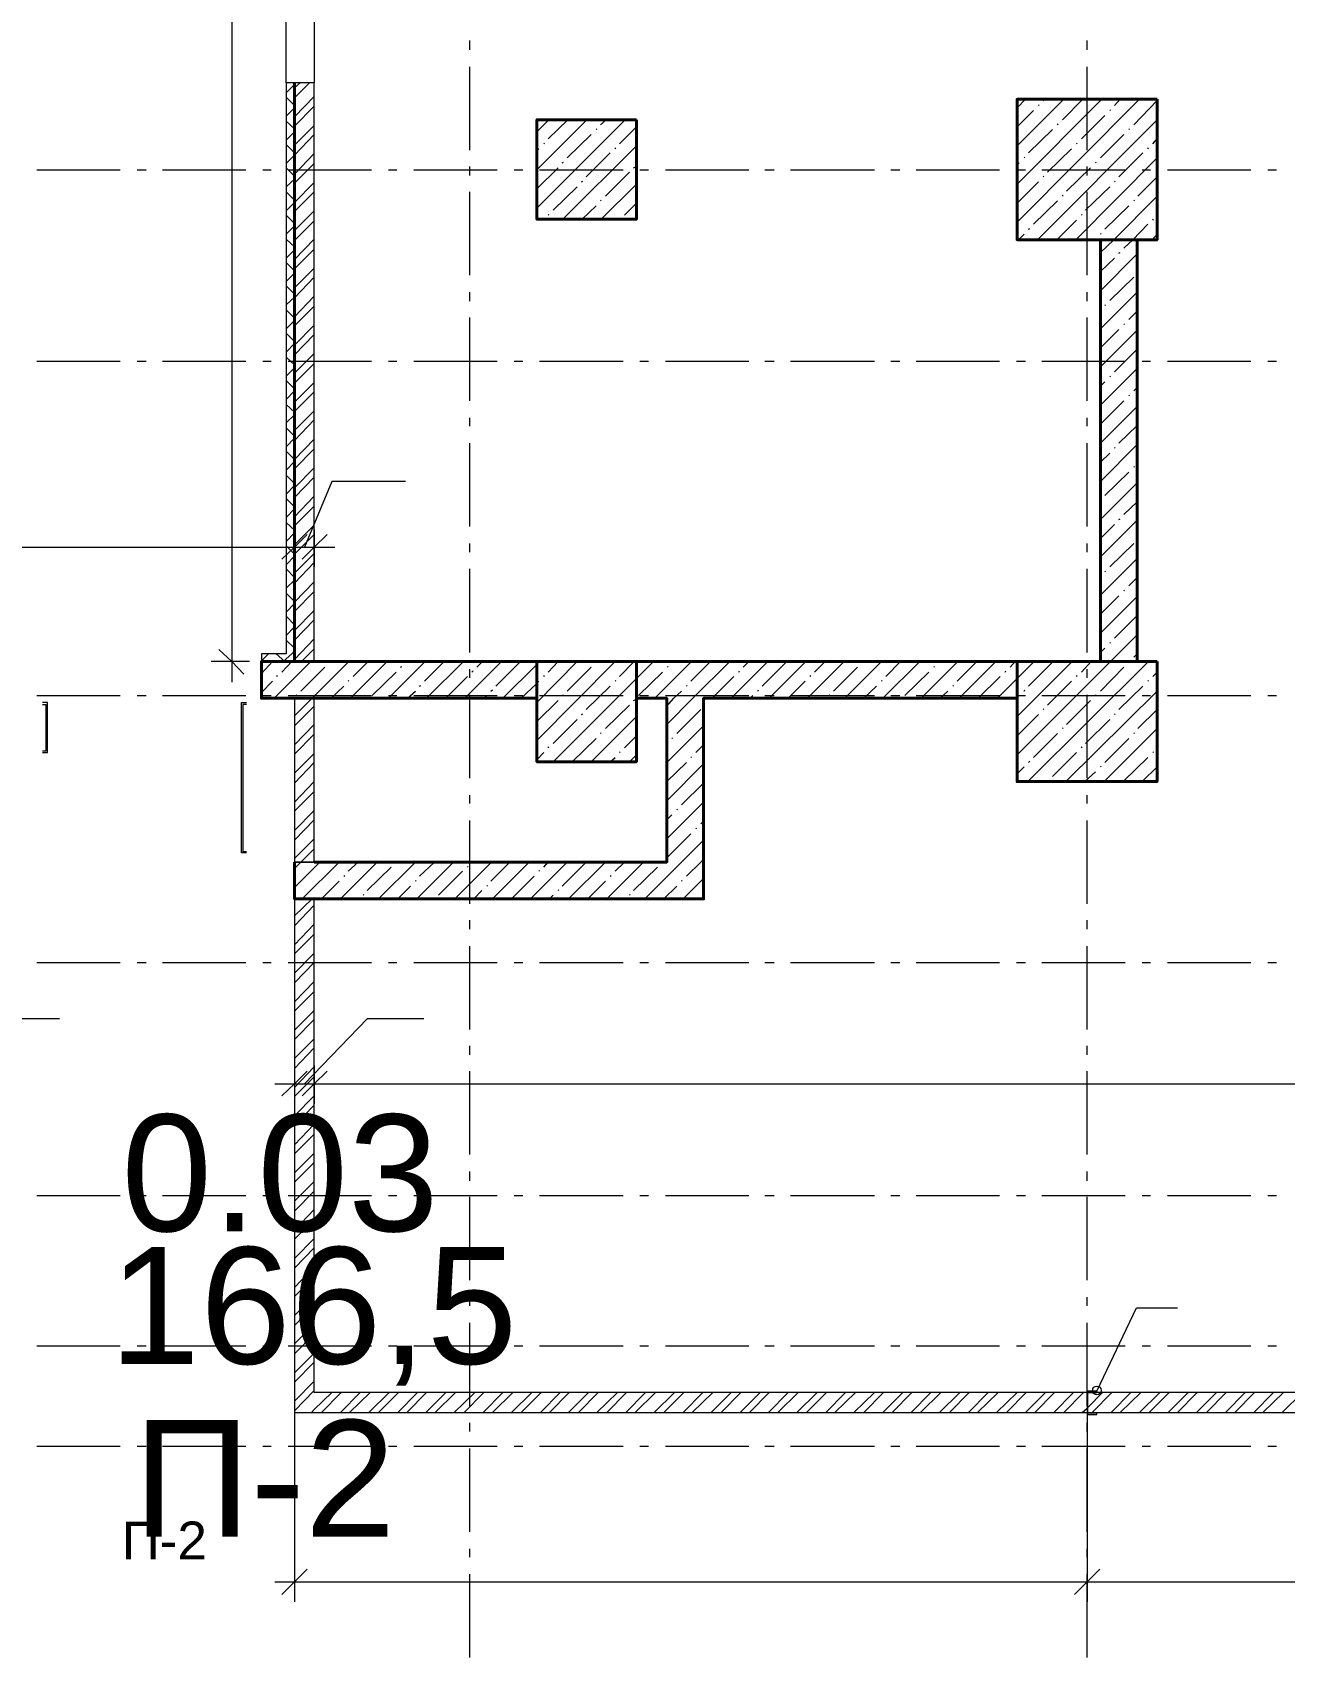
# Model space of a CAD drawing. Header units: millimetres. Extents: x -213547 to 415037, y -3642 to 106956.
# Drawn here: x -179895 to -172386, y 14486 to 24232 of the extents above; entities that cross this region are included whole.
import ezdxf

# ---------------------------------------------------------------- set-up
doc = ezdxf.new("R2010")
doc.units = ezdxf.units.MM
doc.layers.add('PDF _Текст', color=7, linetype='Continuous')
doc.styles.get("Standard").update_dxf_attribs({"font": 'arial.ttf'})

msp = doc.modelspace()

# ---------------------------------------------------------------- linework, layer by layer
at = {"lineweight": 9}
for points in [[(-178700.2, 28445), (-178700.2, 25420.3), (-178700.2, 20336.6)], [(-178323.2, 24742.4), (-178374, 24742.4), (-178374, 24611.1), (-178323.2, 24611.1), (-178204.6, 24611.1), (-178204.6, 23929.1), (-178323.2, 23929.1), (-178374, 23929.1), (-178374, 24611.1), (-178323.2, 24611.1)], [(-177272.6, 24128.2), (-177272.6, 24183.2)], [(-173570, 24128.2), (-173570, 24183.2)], [(-177272.6, 23526.6), (-177272.6, 24026.5)], [(-173570, 23526.6), (-173570, 24026.5)], [(-178323.2, 23929.1), (-178374, 23929.1), (-178374, 20506.1), (-178522.3, 20506.1), (-178522.3, 20459.5)], [(-178374, 23869.8), (-178323.2, 23920.6)], [(-178323.2, 23899.4), (-178289.3, 23929.1)], [(-178323.2, 23840.1), (-178234.2, 23929.1)], [(-178323.2, 20459.5), (-178204.6, 20459.5), (-178204.6, 23929.1), (-178323.2, 23929.1), (-178323.2, 20506.1)], [(-178323.2, 23793.5), (-178374, 23844.3)], [(-178374, 23730), (-178323.2, 23780.8)], [(-178323.2, 23725.7), (-178204.6, 23848.6)], [(-178323.2, 23670.7), (-178204.6, 23789.3)], [(-173989.4, 23780.8), (-173938.6, 23831.6)], [(-173989.4, 23552), (-173709.8, 23831.6)], [(-173989.4, 23323.3), (-173481.1, 23831.6)], [(-173989.4, 23094.5), (-173256.5, 23831.6)], [(-173862.3, 23793.5), (-173858.1, 23797.7)], [(-173832.7, 23823.2), (-173824.2, 23831.6)], [(-173718.3, 23708.8), (-173595.4, 23831.6)], [(-173404.8, 23793.5), (-173370.9, 23831.6)], [(-173290.4, 23679.1), (-173150.6, 23823.2)], [(-178323.2, 23653.7), (-178374, 23700.3)], [(-176870.1, 23636.8), (-176798.1, 23708.8)], [(-176870.1, 23408), (-176569.4, 23708.8)], [(-176870.1, 23179.2), (-176340.6, 23708.8)], [(-176802.4, 23594.4), (-176683.7, 23708.8)], [(-176488.9, 23679.1), (-176455, 23708.8)], [(-173989.4, 23666.4), (-173892, 23763.8)], [(-173866.6, 22988.6), (-173150.6, 23708.8)], [(-173748, 23679.1), (-173743.7, 23683.4)], [(-173603.9, 23594.4), (-173464.1, 23734.2)], [(-173434.5, 23763.8), (-173430.2, 23768.1)], [(-178374, 23585.9), (-178323.2, 23636.8)], [(-178323.2, 23556.3), (-178204.6, 23674.9)], [(-178323.2, 23497), (-178204.6, 23619.8)], [(-176688, 23480), (-176543.9, 23619.8)], [(-176514.3, 23649.5), (-176510, 23653.7)], [(-176374.5, 23564.7), (-176272.8, 23666.4)], [(-173921.6, 23509.7), (-173777.6, 23649.5)], [(-173489.5, 23480), (-173349.7, 23619.8)], [(-173320.1, 23649.5), (-173315.8, 23653.7)], [(-173176, 23564.7), (-173150.6, 23594.4)], [(-178323.2, 23509.7), (-178374, 23560.5)], [(-178374, 23446.1), (-178323.2, 23497)], [(-178323.2, 23382.6), (-178204.6, 23505.4)], [(-176870.1, 23522.4), (-176857.4, 23535.1)], [(-176827.8, 23564.7), (-176823.5, 23569)], [(-176713.4, 23111.5), (-176272.8, 23552)], [(-176573.6, 23365.6), (-176429.6, 23509.7)], [(-176399.9, 23535.1), (-176395.7, 23539.3)], [(-173807.3, 23395.3), (-173663.2, 23535.1)], [(-173633.6, 23564.7), (-173629.3, 23569)], [(-173379.4, 23365.6), (-173235.4, 23509.7)], [(-173205.7, 23535.1), (-173201.5, 23539.3)], [(-179869.5, 23408), (-179369.6, 23408)], [(-179267.9, 23408), (-179212.8, 23408)], [(-179115.4, 23408), (-178615.5, 23408)], [(-178513.8, 23408), (-178463, 23408)], [(-178323.2, 23369.9), (-178374, 23420.7)], [(-178361.3, 23408), (-177861.4, 23408)], [(-178323.2, 23327.5), (-178204.6, 23446.1)], [(-177759.8, 23408), (-177708.9, 23408)], [(-177607.3, 23408), (-177107.4, 23408)], [(-177272.6, 23374.1), (-177272.6, 23429.2)], [(-177005.7, 23408), (-176954.9, 23408)], [(-176870.1, 23293.6), (-176743, 23420.7)], [(-176853.2, 23408), (-176353.3, 23408)], [(-176717.6, 23450.4), (-176709.2, 23454.6)], [(-176459.2, 23251.3), (-176315.2, 23395.3)], [(-176289.8, 23420.7), (-176281.3, 23424.9)], [(-176251.6, 23408), (-176200.8, 23408)], [(-176099.1, 23408), (-175599.2, 23408)], [(-175501.8, 23408), (-175446.7, 23408)], [(-175349.3, 23408), (-174845.2, 23408)], [(-174747.7, 23408), (-174692.7, 23408)], [(-174595.2, 23408), (-174095.3, 23408)], [(-173993.7, 23408), (-173938.6, 23408)], [(-173989.4, 23437.7), (-173976.7, 23450.4)], [(-173947.1, 23480), (-173942.8, 23484.3)], [(-173841.2, 23408), (-173341.3, 23408)], [(-173692.9, 23280.9), (-173548.8, 23420.7)], [(-173637.8, 22988.6), (-173150.6, 23480)], [(-173570, 23374.1), (-173570, 23429.2)], [(-173519.2, 23450.4), (-173515, 23454.6)], [(-173239.6, 23408), (-173188.8, 23408)], [(-173087.1, 23408), (-172587.2, 23408)], [(-172485.5, 23408), (-172434.7, 23408)], [(-178374, 23306.3), (-178323.2, 23352.9)], [(-178323.2, 23213.1), (-178204.6, 23331.7)], [(-176772.7, 23166.5), (-176628.7, 23306.3)], [(-176603.2, 23336), (-176594.8, 23340.2)], [(-176484.6, 23111.5), (-176272.8, 23323.3)], [(-173989.4, 23208.9), (-173862.3, 23336)], [(-173832.7, 23365.6), (-173828.4, 23369.9)], [(-173578.5, 23166.5), (-173434.5, 23306.3)], [(-173404.8, 23336), (-173400.6, 23340.2)], [(-173265, 23251.3), (-173150.6, 23365.6)], [(-178323.2, 23225.8), (-178374, 23276.7)], [(-178374, 23162.3), (-178323.2, 23213.1)], [(-178323.2, 23158.1), (-178204.6, 23276.7)], [(-177272.6, 22776.8), (-177272.6, 23276.7)], [(-176488.9, 23221.6), (-176484.6, 23225.8)], [(-176344.8, 23136.9), (-176272.8, 23208.9)], [(-173892, 23081.8), (-173748, 23221.6)], [(-173718.3, 23251.3), (-173714.1, 23255.5)], [(-173570, 22776.8), (-173570, 23276.7)], [(-173489.5, 22912.3), (-173409, 22988.6), (-173150.6, 23251.3)], [(-173290.4, 23221.6), (-173286.2, 23225.8)], [(-178323.2, 23086), (-178374, 23136.9)], [(-178323.2, 23043.7), (-178204.6, 23162.3)], [(-178323.2, 22984.4), (-178204.6, 23103)], [(-176802.4, 23136.9), (-176798.1, 23141.1)], [(-176599, 23111.5), (-176514.3, 23191.9)], [(-176370.3, 23111.5), (-176370.3, 23111.5)], [(-173752.2, 22988.6), (-173633.6, 23107.2)], [(-173603.9, 23136.9), (-173599.7, 23141.1)], [(-173464.1, 23052.1), (-173320.1, 23191.9)], [(-173176, 23107.2), (-173171.8, 23111.5)], [(-178374, 23022.5), (-178323.2, 23073.3)], [(-173981, 22988.6), (-173947.1, 23022.5)], [(-173921.6, 23052.1), (-173913.2, 23056.4)], [(-173489.5, 23022.5), (-173485.3, 23026.7)], [(-173349.7, 22937.8), (-173294.7, 22988.6), (-173205.7, 23081.8)], [(-173180.3, 22988.6), (-173150.6, 23022.5)], [(-178323.2, 22946.2), (-178374, 22992.8)], [(-178374, 22878.5), (-178323.2, 22929.3)], [(-178323.2, 22870), (-178204.6, 22992.8)], [(-178323.2, 22814.9), (-178204.6, 22933.5)], [(-173523.4, 22988.6), (-173519.2, 22992.8)], [(-173489.5, 22683.6), (-173269.2, 22903.9)], [(-173379.4, 22908.1), (-173370.9, 22912.3)], [(-178323.2, 22802.2), (-178374, 22853)], [(-178323.2, 22700.5), (-178204.6, 22819.1)], [(-173489.5, 22798), (-173404.8, 22878.5)], [(-178374, 22738.7), (-178323.2, 22789.5)], [(-178323.2, 22662.4), (-178374, 22713.2)], [(-178323.2, 22641.2), (-178204.6, 22764.1)], [(-173434.5, 22624.3), (-173290.4, 22764.1)], [(-178374, 22598.9), (-178323.2, 22645.5)], [(-178323.2, 22526.8), (-178204.6, 22649.7)], [(-177272.6, 22620), (-177272.6, 22675.1)], [(-173570, 22620), (-173570, 22675.1)], [(-173489.5, 22454.8), (-173269.2, 22675.1)], [(-178323.2, 22518.4), (-178374, 22569.2)], [(-178323.2, 22471.8), (-178204.6, 22590.4)], [(-177272.6, 22022.7), (-177272.6, 22522.6)], [(-173570, 22022.7), (-173570, 22522.6)], [(-173464.1, 22594.6), (-173459.9, 22598.9)], [(-173320.1, 22509.9), (-173269.2, 22560.7)], [(-178374, 22454.8), (-178323.2, 22505.7)], [(-178323.2, 22378.6), (-178374, 22429.4)], [(-178323.2, 22357.4), (-178204.6, 22476)], [(-178323.2, 22298.1), (-178204.6, 22420.9)], [(-173489.5, 22340.4), (-173379.4, 22450.6)], [(-173489.5, 22226.1), (-173269.2, 22446.3)], [(-173349.7, 22480.2), (-173345.5, 22484.5)], [(-178374, 22315), (-178323.2, 22365.9)], [(-173404.8, 22196.4), (-173269.2, 22332)], [(-179869.5, 22259.9), (-179369.6, 22259.9)], [(-179267.9, 22259.9), (-179212.8, 22259.9)], [(-179115.4, 22259.9), (-178615.5, 22259.9)], [(-178513.8, 22259.9), (-178463, 22259.9)], [(-178323.2, 22238.8), (-178374, 22285.4)], [(-178374, 22171), (-178323.2, 22221.8)], [(-178361.3, 22259.9), (-177861.4, 22259.9)], [(-178323.2, 22187.9), (-178204.6, 22306.5)], [(-178323.2, 22128.6), (-178204.6, 22247.2)], [(-177759.8, 22259.9), (-177708.9, 22259.9)], [(-177607.3, 22259.9), (-177107.4, 22259.9)], [(-177005.7, 22259.9), (-176954.9, 22259.9)], [(-176853.2, 22259.9), (-176353.3, 22259.9)], [(-176251.6, 22259.9), (-176200.8, 22259.9)], [(-176099.1, 22259.9), (-175599.2, 22259.9)], [(-175501.8, 22259.9), (-175446.7, 22259.9)], [(-175349.3, 22259.9), (-174845.2, 22259.9)], [(-174747.7, 22259.9), (-174692.7, 22259.9)], [(-174595.2, 22259.9), (-174095.3, 22259.9)], [(-173993.7, 22259.9), (-173938.6, 22259.9)], [(-173841.2, 22259.9), (-173341.3, 22259.9)], [(-173239.6, 22259.9), (-173188.8, 22259.9)], [(-173087.1, 22259.9), (-172587.2, 22259.9)], [(-172485.5, 22259.9), (-172434.7, 22259.9)], [(-178323.2, 22094.7), (-178374, 22145.6)], [(-178323.2, 22014.2), (-178204.6, 22132.9)], [(-173489.5, 21997.3), (-173269.2, 22217.6)], [(-173489.5, 22111.7), (-173464.1, 22137.1)], [(-173434.5, 22166.7), (-173430.2, 22171)], [(-178374, 22031.2), (-178323.2, 22082)], [(-178323.2, 21959.2), (-178204.6, 22077.8)], [(-173320.1, 22052.4), (-173315.8, 22056.6)], [(-173290.4, 22082), (-173269.2, 22103.2)], [(-178323.2, 21954.9), (-178374, 22001.5)], [(-178374, 21891.4), (-178323.2, 21938)], [(-178323.2, 21844.8), (-178204.6, 21963.4)], [(-173489.5, 21882.9), (-173349.7, 22022.7)], [(-173489.5, 21768.5), (-173269.2, 21988.8)], [(-178323.2, 21810.9), (-178374, 21861.7)], [(-178323.2, 21785.5), (-178204.6, 21908.3)], [(-177272.6, 21870.2), (-177272.6, 21921)], [(-173570, 21870.2), (-173570, 21921)], [(-173379.4, 21768.5), (-173269.2, 21874.4)], [(-178374, 21747.4), (-178323.2, 21798.2)], [(-178323.2, 21671.1), (-178204.6, 21793.9)], [(-178323.2, 21616), (-178204.6, 21734.6)], [(-177272.6, 21268.6), (-177272.6, 21768.5)], [(-173570, 21268.6), (-173570, 21768.5)], [(-173489.5, 21539.8), (-173269.2, 21760.1)], [(-173404.8, 21738.9), (-173400.6, 21743.1)], [(-178323.2, 21671.1), (-178374, 21721.9)], [(-178374, 21607.6), (-178323.2, 21658.4)], [(-173489.5, 21654.2), (-173434.5, 21709.2)], [(-178323.2, 21527.1), (-178374, 21577.9)], [(-178323.2, 21501.6), (-178204.6, 21620.3)], [(-178323.2, 21442.3), (-178204.6, 21565.2)], [(-177658.1, 21539.8), (-178098.7, 21539.8), (-178263.9, 21145.8)], [(-173464.1, 21455), (-173320.1, 21594.8)], [(-173290.4, 21624.5), (-173286.2, 21628.7)], [(-178374, 21463.5), (-178323.2, 21514.4)], [(-178323.2, 21328), (-178204.6, 21450.8)], [(-173489.5, 21311), (-173269.2, 21531.3)], [(-178323.2, 21387.3), (-178374, 21438.1)], [(-178374, 21323.7), (-178323.2, 21374.6)], [(-178323.2, 21272.9), (-178204.6, 21391.5)], [(-173489.5, 21425.4), (-173485.3, 21429.6)], [(-173349.7, 21340.7), (-173269.2, 21416.9)], [(-178323.2, 21247.5), (-178374, 21294.1)], [(-178323.2, 21158.5), (-178204.6, 21277.1)], [(-178323.2, 21251.7), (-178323.2, 21145.8), (-178323.2, 21027.2)], [(-178204.6, 21251.7), (-178204.6, 21145.8), (-178204.6, 21027.2)], [(-173489.5, 21086.5), (-173269.2, 21306.8)], [(-173489.5, 21196.6), (-173404.8, 21281.4)], [(-173379.4, 21311), (-173370.9, 21315.2)], [(-178374, 21179.7), (-178323.2, 21230.5)], [(-178323.2, 21103.4), (-178374, 21154.3)], [(-178323.2, 21103.4), (-178204.6, 21222)], [(-177272.6, 21116.1), (-177272.6, 21167)], [(-173570, 21116.1), (-173570, 21167)], [(-173434.5, 21027.2), (-173290.4, 21167)], [(-180712.5, 21145.8), (-180475.3, 21145.8), (-178323.2, 21145.8), (-178081.7, 21145.8)], [(-178374, 21039.9), (-178323.2, 21090.7)], [(-178323.2, 20989), (-178204.6, 21107.7)], [(-178323.2, 20929.7), (-178204.6, 21052.6)], [(-173489.5, 20857.7), (-173269.2, 21078)], [(-178323.2, 20963.6), (-178374, 21014.5)], [(-177272.6, 20514.6), (-177272.6, 21014.5)], [(-173570, 20514.6), (-173570, 21014.5)], [(-173464.1, 20997.5), (-173459.9, 21001.8)], [(-173320.1, 20912.8), (-173269.2, 20963.6)], [(-178374, 20900.1), (-178323.2, 20946.7)], [(-178323.2, 20819.6), (-178374, 20870.4)], [(-178323.2, 20815.4), (-178204.6, 20938.2)], [(-178323.2, 20760.3), (-178204.6, 20878.9)], [(-173349.7, 20883.1), (-173345.5, 20887.4)], [(-178374, 20756), (-178323.2, 20806.9)], [(-178323.2, 20645.9), (-178204.6, 20764.5)], [(-173489.5, 20743.3), (-173379.4, 20853.5)], [(-173489.5, 20629), (-173269.2, 20849.2)], [(-178323.2, 20679.8), (-178374, 20730.6)], [(-178374, 20616.2), (-178323.2, 20667.1)], [(-178323.2, 20586.6), (-178204.6, 20709.4)], [(-173404.8, 20599.3), (-173269.2, 20734.9)], [(-178323.2, 20540), (-178374, 20586.6)], [(-178323.2, 20472.2), (-178204.6, 20595.1)], [(-173989.4, 19900.3), (-173430.2, 20459.5), (-173269.2, 20620.5)], [(-173434.5, 20569.6), (-173430.2, 20573.9)], [(-178522.3, 20463.7), (-178479.9, 20506.1)], [(-178382.5, 20459.5), (-178433.3, 20506.1)], [(-178391, 20459.5), (-178340.2, 20506.1), (-178323.2, 20523)], [(-178280.8, 20459.5), (-178204.6, 20535.8)], [(-173489.5, 20514.6), (-173464.1, 20540)], [(-173290.4, 20484.9), (-173269.2, 20506.1)], [(-178594.3, 20459.5), (-178700.2, 20459.5), (-178823.1, 20459.5)], [(-178522.3, 20387.5), (-178454.5, 20459.5)], [(-178446.1, 20239.2), (-178225.8, 20459.5)], [(-178429.1, 20370.5), (-178424.9, 20374.8)], [(-178399.5, 20396), (-178340.2, 20459.5)], [(-178285.1, 20281.6), (-178141, 20425.6)], [(-178217.3, 20239.2), (-177997, 20459.5)], [(-178115.6, 20455.3), (-178111.4, 20459.5)], [(-177988.5, 20239.2), (-177768.2, 20459.5)], [(-177971.6, 20370.5), (-177882.6, 20459.5)], [(-177857.2, 20256.2), (-177713.2, 20396)], [(-177759.8, 20239.2), (-177539.5, 20459.5)], [(-177687.8, 20425.6), (-177679.3, 20429.8)], [(-177658.1, 20455.3), (-177653.9, 20459.5)], [(-177543.7, 20340.9), (-177425.1, 20459.5)], [(-177531, 20239.2), (-177310.7, 20459.5)], [(-177416.6, 20239.2), (-177285.3, 20370.5)], [(-177302.2, 20239.2), (-177082, 20459.5)], [(-177272.6, 20362.1), (-177272.6, 20412.9)], [(-177259.9, 20396), (-177251.4, 20404.4)], [(-177230.2, 20425.6), (-177196.3, 20459.5)], [(-177115.8, 20311.2), (-176971.8, 20455.3)], [(-177073.5, 20239.2), (-176870.1, 20442.6), (-176857.4, 20459.5)], [(-176870.1, 20213.8), (-176628.7, 20459.5)], [(-176870.1, 19985), (-176399.9, 20459.5)], [(-176827.8, 20370.5), (-176823.5, 20374.8)], [(-176802.4, 20396), (-176743, 20459.5)], [(-176772.7, 19857.9), (-176272.8, 20357.8), (-176171.1, 20459.5)], [(-176688, 20281.6), (-176543.9, 20425.6)], [(-176514.3, 20455.3), (-176514.3, 20459.5)], [(-176374.5, 20370.5), (-176285.5, 20459.5)], [(-176260.1, 20256.2), (-176116.1, 20396)], [(-176162.7, 20239.2), (-175942.4, 20459.5)], [(-176090.7, 20082.5), (-175933.9, 20239.2), (-175713.6, 20459.5)], [(-176086.4, 20425.6), (-176082.2, 20429.8)], [(-176061, 20455.3), (-176056.8, 20459.5)], [(-175946.6, 20340.9), (-175828, 20459.5)], [(-175819.5, 20239.2), (-175688.2, 20370.5)], [(-175705.1, 20239.2), (-175484.9, 20459.5)], [(-175658.5, 20396), (-175654.3, 20404.4)], [(-175633.1, 20425.6), (-175599.2, 20459.5)], [(-175518.7, 20311.2), (-175374.7, 20455.3)], [(-175476.4, 20239.2), (-175256.1, 20459.5)], [(-175247.6, 20239.2), (-175027.3, 20459.5)], [(-175230.7, 20370.5), (-175226.4, 20374.8)], [(-175205.3, 20396), (-175141.7, 20459.5)], [(-175090.9, 20281.6), (-174946.8, 20425.6)], [(-175023.1, 20239.2), (-174802.8, 20459.5)], [(-174917.2, 20455.3), (-174917.2, 20459.5)], [(-174794.3, 20239.2), (-174574, 20459.5)], [(-174777.4, 20370.5), (-174688.4, 20459.5)], [(-174663, 20256.2), (-174519, 20396)], [(-174565.6, 20239.2), (-174345.3, 20459.5)], [(-174489.3, 20425.6), (-174485.1, 20429.8)], [(-174459.7, 20455.3), (-174459.7, 20459.5)], [(-174349.5, 20340.9), (-174230.9, 20459.5)], [(-174336.8, 20239.2), (-174116.5, 20459.5)], [(-174222.4, 20239.2), (-174091.1, 20370.5)], [(-174108, 20239.2), (-173989.4, 20357.8), (-173887.8, 20459.5)], [(-174061.4, 20396), (-174057.2, 20404.4)], [(-174031.8, 20425.6), (-174002.1, 20459.5)], [(-173989.4, 20129.1), (-173659, 20459.5)], [(-173925.9, 19739.3), (-173201.5, 20459.5)], [(-173921.6, 20311.2), (-173777.6, 20455.3)], [(-173633.6, 20370.5), (-173629.3, 20374.8)], [(-173603.9, 20396), (-173544.6, 20459.5)], [(-173570, 20362.1), (-173570, 20412.9)], [(-173489.5, 20281.6), (-173349.7, 20425.6)], [(-173320.1, 20455.3), (-173315.8, 20459.5)], [(-173315.8, 20459.5), (-173315.8, 20459.5)], [(-173176, 20370.5), (-173150.6, 20396)], [(-178522.3, 20273.1), (-178454.5, 20340.9)], [(-178102.9, 20239.2), (-178026.7, 20311.2)], [(-178001.2, 20340.9), (-177997, 20345.1)], [(-177645.4, 20239.2), (-177598.8, 20281.6)], [(-177573.4, 20311.2), (-177564.9, 20315.5)], [(-177145.5, 20281.6), (-177137, 20290)], [(-176963.3, 20239.2), (-176870.1, 20328.2), (-176857.4, 20340.9)], [(-176573.6, 20171.4), (-176429.6, 20311.2)], [(-176399.9, 20340.9), (-176395.7, 20345.1)], [(-176090.7, 20192.6), (-176048.3, 20239.2), (-176001.7, 20281.6)], [(-175972, 20311.2), (-175967.8, 20315.5)], [(-175544.2, 20281.6), (-175539.9, 20290)], [(-175362, 20239.2), (-175260.3, 20340.9)], [(-174908.7, 20239.2), (-174832.5, 20311.2)], [(-174802.8, 20340.9), (-174798.6, 20345.1)], [(-174451.2, 20239.2), (-174404.6, 20281.6)], [(-174374.9, 20311.2), (-174370.7, 20315.5)], [(-173947.1, 20281.6), (-173942.8, 20290)], [(-173807.3, 20196.8), (-173663.2, 20340.9)], [(-173697.1, 19739.3), (-173150.6, 20281.6)], [(-173379.4, 20171.4), (-173235.4, 20311.2)], [(-173205.7, 20340.9), (-173201.5, 20345.1)], [(-179869.5, 20256.2), (-179369.6, 20256.2)], [(-179835.6, 19913), (-179805.9, 19913), (-179805.9, 20213.8), (-179835.6, 20213.8)], [(-179835.6, 20201.1), (-179814.4, 20201.1), (-179814.4, 19921.5), (-179835.6, 19921.5)], [(-179267.9, 20256.2), (-179212.8, 20256.2)], [(-179115.4, 20256.2), (-178615.5, 20256.2)], [(-178611.3, 19311.5), (-178640.9, 19311.5), (-178640.9, 20213.8), (-178611.3, 20213.8)], [(-178611.3, 20201.1), (-178632.5, 20201.1), (-178632.5, 19319.9), (-178611.3, 19319.9)], [(-178513.8, 20256.2), (-178463, 20256.2)], [(-178361.3, 20256.2), (-177861.4, 20256.2)], [(-178323.2, 20133.3), (-178217.3, 20239.2)], [(-178323.2, 20074), (-178204.6, 20192.6)], [(-178314.7, 20256.2), (-178310.5, 20260.4)], [(-177759.8, 20256.2), (-177708.9, 20256.2)], [(-177607.3, 20256.2), (-177107.4, 20256.2)], [(-177272.6, 19760.5), (-177272.6, 20260.4)], [(-177187.9, 20239.2), (-177170.9, 20256.2)], [(-177005.7, 20256.2), (-176954.9, 20256.2)], [(-176870.1, 20099.4), (-176743, 20226.5)], [(-176853.2, 20256.2), (-176353.3, 20256.2)], [(-176717.6, 20256.2), (-176709.2, 20260.4)], [(-176459.2, 20057), (-176315.2, 20196.8)], [(-176289.8, 20226.5), (-176281.3, 20230.7)], [(-176251.6, 20256.2), (-176200.8, 20256.2)], [(-176099.1, 20256.2), (-175599.2, 20256.2)], [(-175590.8, 20239.2), (-175573.8, 20256.2)], [(-175501.8, 20256.2), (-175446.7, 20256.2)], [(-175349.3, 20256.2), (-174845.2, 20256.2)], [(-175116.3, 20256.2), (-175112.1, 20260.4)], [(-174747.7, 20256.2), (-174692.7, 20256.2)], [(-174595.2, 20256.2), (-174095.3, 20256.2)], [(-173993.7, 20239.2), (-173989.4, 20243.4), (-173976.7, 20256.2)], [(-173993.7, 20256.2), (-173938.6, 20256.2)], [(-173841.2, 20256.2), (-173341.3, 20256.2)], [(-173832.7, 20171.4), (-173828.4, 20175.7)], [(-173692.9, 20082.5), (-173548.8, 20226.5)], [(-173570, 19760.5), (-173570, 20260.4)], [(-173519.2, 20256.2), (-173515, 20260.4)], [(-173239.6, 20256.2), (-173188.8, 20256.2)], [(-173087.1, 20256.2), (-172587.2, 20256.2)], [(-172485.5, 20256.2), (-172434.7, 20256.2)], [(-178323.2, 19959.6), (-178204.6, 20082.5)], [(-176772.7, 19968.1), (-176628.7, 20112.1)], [(-176603.2, 20141.8), (-176594.8, 20146)], [(-176543.9, 19857.9), (-176272.8, 20129.1)], [(-176031.3, 20027.4), (-175887.3, 20171.4)], [(-173989.4, 20014.7), (-173862.3, 20141.8)], [(-173578.5, 19968.1), (-173434.5, 20112.1)], [(-173404.8, 20141.8), (-173400.6, 20146)], [(-173265, 20057), (-173150.6, 20171.4)], [(-178323.2, 19904.5), (-178204.6, 20023.2)], [(-176658.3, 19857.9), (-176514.3, 19997.7)], [(-176488.9, 20027.4), (-176484.6, 20031.6)], [(-176344.8, 19942.7), (-176272.8, 20014.7)], [(-176090.7, 19853.7), (-175870.4, 20074)], [(-176061, 19997.7), (-176056.8, 20002)], [(-173892, 19883.4), (-173748, 20027.4)], [(-173718.3, 20057), (-173714.1, 20061.3)], [(-173468.4, 19739.3), (-173150.6, 20057)], [(-173464.1, 19853.7), (-173320.1, 19997.7)], [(-173290.4, 20027.4), (-173286.2, 20031.6)], [(-178323.2, 19790.2), (-178204.6, 19908.8)], [(-176870.1, 19870.7), (-176827.8, 19913)], [(-176802.4, 19942.7), (-176798.1, 19946.9)], [(-176429.6, 19857.9), (-176399.9, 19883.4)], [(-176374.5, 19913), (-176370.3, 19917.2)], [(-176315.2, 19857.9), (-176272.8, 19900.3)], [(-176090.7, 19968.1), (-176086.4, 19968.1)], [(-175946.6, 19883.4), (-175942.4, 19887.6)], [(-175917, 19913), (-175870.4, 19959.6)], [(-173777.6, 19769), (-173633.6, 19913)], [(-173603.9, 19942.7), (-173599.7, 19946.9)], [(-173349.7, 19743.6), (-173205.7, 19883.4)], [(-173176, 19913), (-173171.8, 19917.2)], [(-178323.2, 19730.9), (-178204.6, 19853.7)], [(-176090.7, 19739.3), (-175972, 19853.7)], [(-176090.7, 19624.9), (-175870.4, 19845.2)], [(-173989.4, 19785.9), (-173947.1, 19828.3)], [(-173921.6, 19853.7), (-173913.2, 19862.2)], [(-173582.7, 19739.3), (-173519.2, 19798.6)], [(-173489.5, 19828.3), (-173485.3, 19832.5)], [(-173239.6, 19739.3), (-173150.6, 19828.3)], [(-178323.2, 19616.5), (-178204.6, 19739.3)], [(-176001.7, 19599.5), (-175870.4, 19730.9)], [(-173807.3, 19743.6), (-173798.8, 19747.8)], [(-178323.2, 19561.4), (-178204.6, 19680)], [(-177272.6, 19608), (-177272.6, 19658.8)], [(-176090.7, 19396.2), (-175870.4, 19616.5)], [(-173570, 19608), (-173570, 19658.8)], [(-178323.2, 19447), (-178204.6, 19565.6)], [(-178323.2, 19387.7), (-178204.6, 19510.6)], [(-177272.6, 19006.4), (-177272.6, 19506.3)], [(-176090.7, 19510.6), (-176061, 19540.2)], [(-176031.3, 19569.9), (-176027.1, 19574.1)], [(-175887.3, 19485.1), (-175870.4, 19502.1)], [(-173570, 19006.4), (-173570, 19506.3)], [(-178323.2, 19277.6), (-178204.6, 19396.2)], [(-176086.4, 19286), (-175946.6, 19425.8)], [(-175917, 19455.5), (-175912.7, 19459.7)], [(-178285.1, 19256.4), (-178204.6, 19336.9)], [(-176222, 19036.1), (-176001.7, 19256.4), (-175870.4, 19387.7)], [(-178323.2, 19218.3), (-178285.1, 19256.4)], [(-178204.6, 19256.4), (-178323.2, 19256.4)], [(-178314.7, 19112.3), (-178170.7, 19256.4)], [(-178276.6, 19036.1), (-178056.3, 19256.4)], [(-178047.8, 19036.1), (-177827.6, 19256.4)], [(-178001.2, 19201.3), (-177941.9, 19256.4)], [(-177886.9, 19086.9), (-177742.8, 19226.7)], [(-177819.1, 19036.1), (-177598.8, 19256.4)], [(-177713.2, 19256.4), (-177713.2, 19256.4)], [(-177590.3, 19036.1), (-177370, 19256.4)], [(-177573.4, 19171.7), (-177484.4, 19256.4)], [(-177459, 19057.3), (-177315, 19201.3)], [(-177361.6, 19036.1), (-177141.3, 19256.4)], [(-177285.3, 19226.7), (-177281.1, 19231)], [(-177259.9, 19256.4), (-177255.6, 19256.4)], [(-177145.5, 19142), (-177031.1, 19256.4)], [(-177137, 19036.1), (-176916.7, 19256.4)], [(-176908.3, 19036.1), (-176688, 19256.4)], [(-176857.4, 19201.3), (-176853.2, 19205.5)], [(-176827.8, 19226.7), (-176802.4, 19256.4)], [(-176717.6, 19112.3), (-176573.6, 19256.4)], [(-176679.5, 19036.1), (-176459.2, 19256.4)], [(-176450.7, 19036.1), (-176230.5, 19256.4)], [(-176399.9, 19201.3), (-176344.8, 19256.4)], [(-176289.8, 19086.9), (-176145.7, 19226.7)], [(-176116.1, 19256.4), (-176116.1, 19256.4)], [(-175972, 19171.7), (-175887.3, 19256.4), (-175870.4, 19273.3)], [(-178162.2, 19036.1), (-178056.3, 19142)], [(-178026.7, 19171.7), (-178022.4, 19175.9)], [(-177704.7, 19036.1), (-177628.4, 19112.3)], [(-177598.8, 19142), (-177594.6, 19146.2)], [(-177170.9, 19112.3), (-177166.7, 19116.6)], [(-177022.6, 19036.1), (-176887.1, 19171.7)], [(-176565.1, 19036.1), (-176459.2, 19142)], [(-176429.6, 19171.7), (-176425.3, 19175.9)], [(-176107.6, 19036.1), (-176031.3, 19112.3)], [(-176001.7, 19142), (-175997.5, 19146.2)], [(-175993.2, 19036.1), (-175870.4, 19158.9)], [(-178323.2, 18934.4), (-178217.3, 19036.1)], [(-173570, 16074.9), (-178204.6, 16074.9), (-178204.6, 19036.1), (-178323.2, 19036.1), (-178323.2, 15956.3), (-178204.6, 15956.3), (-173570, 15956.3)], [(-177912.3, 19057.3), (-177908, 19061.5)], [(-177247.2, 19036.1), (-177200.6, 19086.9)], [(-176793.9, 19036.1), (-176772.7, 19057.3)], [(-176743, 19086.9), (-176738.8, 19091.2)], [(-176315.2, 19057.3), (-176310.9, 19061.5)], [(-178323.2, 18875.1), (-178204.6, 18998)], [(-177272.6, 18853.9), (-177272.6, 18909)], [(-173570, 18853.9), (-173570, 18909)], [(-178323.2, 18760.7), (-178204.6, 18883.6)], [(-178323.2, 18705.7), (-178204.6, 18824.3)], [(-177272.6, 18252.4), (-177272.6, 18752.3)], [(-173570, 18252.4), (-173570, 18752.3)], [(-179869.5, 18654.8), (-179369.6, 18654.8)], [(-179267.9, 18654.8), (-179212.8, 18654.8)], [(-179115.4, 18654.8), (-178615.5, 18654.8)], [(-178513.8, 18654.8), (-178463, 18654.8)], [(-178361.3, 18654.8), (-177861.4, 18654.8)], [(-178323.2, 18591.3), (-178204.6, 18709.9)], [(-178323.2, 18532), (-178204.6, 18654.8)], [(-177759.8, 18654.8), (-177708.9, 18654.8)], [(-177607.3, 18654.8), (-177107.4, 18654.8)], [(-177005.7, 18654.8), (-176954.9, 18654.8)], [(-176853.2, 18654.8), (-176353.3, 18654.8)], [(-176251.6, 18654.8), (-176200.8, 18654.8)], [(-176099.1, 18654.8), (-175599.2, 18654.8)], [(-175501.8, 18654.8), (-175446.7, 18654.8)], [(-175349.3, 18654.8), (-174845.2, 18654.8)], [(-174747.7, 18654.8), (-174692.7, 18654.8)], [(-174595.2, 18654.8), (-174095.3, 18654.8)], [(-173993.7, 18654.8), (-173938.6, 18654.8)], [(-173841.2, 18654.8), (-173341.3, 18654.8)], [(-173239.6, 18654.8), (-173188.8, 18654.8)], [(-173087.1, 18654.8), (-172587.2, 18654.8)], [(-172485.5, 18654.8), (-172434.7, 18654.8)], [(-178323.2, 18417.6), (-178204.6, 18540.4)], [(-178323.2, 18362.5), (-178204.6, 18481.1)], [(-178323.2, 18248.1), (-178204.6, 18366.7)], [(-179733.9, 18315.9), (-180178.7, 18315.9), (-180534.6, 17926.2)], [(-178323.2, 18193.1), (-178204.6, 18311.7)], [(-177548, 18315.9), (-177886.9, 18315.9), (-178263.9, 17926.2)], [(-178323.2, 18078.7), (-178204.6, 18197.3)], [(-178323.2, 18019.4), (-178204.6, 18142.2)], [(-177272.6, 18099.9), (-177272.6, 18154.9)], [(-173570, 18099.9), (-173570, 18154.9)], [(-178323.2, 18036.3), (-178323.2, 17926.2), (-178323.2, 17807.6)], [(-178204.6, 18036.3), (-178204.6, 17926.2), (-178204.6, 17807.6)], [(-178323.2, 17905), (-178204.6, 18027.8)], [(-178323.2, 17849.9), (-178204.6, 17968.5)], [(-177272.6, 17502.5), (-177272.6, 18002.4)], [(-173570, 17502.5), (-173570, 18002.4)], [(-178441.8, 17926.2), (-178204.6, 17926.2), (-168486.4, 17926.2)], [(-178323.2, 17735.5), (-178204.6, 17854.2)], [(-178323.2, 17676.2), (-178204.6, 17799.1)], [(-178323.2, 17561.8), (-178204.6, 17684.7)], [(-178323.2, 17506.8), (-178204.6, 17625.4)], [(-178323.2, 17392.4), (-178204.6, 17511)], [(-178323.2, 17337.3), (-178204.6, 17455.9)], [(-177272.6, 17345.8), (-177272.6, 17400.9)], [(-173570, 17345.8), (-173570, 17400.9)], [(-179869.5, 17256.8), (-179369.6, 17256.8)], [(-179267.9, 17256.8), (-179212.8, 17256.8)], [(-179115.4, 17256.8), (-178615.5, 17256.8)], [(-178513.8, 17256.8), (-178463, 17256.8)], [(-178361.3, 17256.8), (-177861.4, 17256.8)], [(-178323.2, 17222.9), (-178204.6, 17341.6)], [(-178323.2, 17163.6), (-178204.6, 17282.2)], [(-177759.8, 17256.8), (-177708.9, 17256.8)], [(-177607.3, 17256.8), (-177107.4, 17256.8)], [(-177005.7, 17256.8), (-176954.9, 17256.8)], [(-176853.2, 17256.8), (-176353.3, 17256.8)], [(-176251.6, 17256.8), (-176200.8, 17256.8)], [(-176099.1, 17256.8), (-175599.2, 17256.8)], [(-175501.8, 17256.8), (-175446.7, 17256.8)], [(-175349.3, 17256.8), (-174845.2, 17256.8)], [(-174747.7, 17256.8), (-174692.7, 17256.8)], [(-174595.2, 17256.8), (-174095.3, 17256.8)], [(-173993.7, 17256.8), (-173938.6, 17256.8)], [(-173841.2, 17256.8), (-173341.3, 17256.8)], [(-173239.6, 17256.8), (-173188.8, 17256.8)], [(-173087.1, 17256.8), (-172587.2, 17256.8)], [(-172485.5, 17256.8), (-172434.7, 17256.8)], [(-178323.2, 17049.2), (-178204.6, 17172.1)], [(-177272.6, 16748.5), (-177272.6, 17248.4)], [(-173570, 16748.5), (-173570, 17248.4)], [(-178323.2, 16994.2), (-178204.6, 17112.8)], [(-178323.2, 16879.8), (-178204.6, 16998.4)], [(-178323.2, 16820.5), (-178204.6, 16943.3)], [(-178323.2, 16706.1), (-178204.6, 16829)], [(-178323.2, 16651), (-178204.6, 16769.6)], [(-178323.2, 16536.6), (-178204.6, 16655.3)], [(-178323.2, 16477.3), (-178204.6, 16600.2)], [(-177272.6, 16596), (-177272.6, 16646.8)], [(-173570, 16596), (-173570, 16646.8)], [(-173510.7, 16083.4), (-173273.5, 16583.2), (-173027.8, 16583.2)], [(-178323.2, 16367.2), (-178204.6, 16485.8)], [(-177272.6, 15994.4), (-177272.6, 16494.3)], [(-173570, 15994.4), (-173570, 16494.3)], [(-178323.2, 16307.9), (-178204.6, 16426.5)], [(-179869.5, 16354.5), (-179369.6, 16354.5)], [(-179267.9, 16354.5), (-179212.8, 16354.5)], [(-179115.4, 16354.5), (-178615.5, 16354.5)], [(-178513.8, 16354.5), (-178463, 16354.5)], [(-178361.3, 16354.5), (-177861.4, 16354.5)], [(-178323.2, 16193.5), (-178204.6, 16312.1)], [(-177759.8, 16354.5), (-177708.9, 16354.5)], [(-177607.3, 16354.5), (-177107.4, 16354.5)], [(-177005.7, 16354.5), (-176954.9, 16354.5)], [(-176853.2, 16354.5), (-176353.3, 16354.5)], [(-176251.6, 16354.5), (-176200.8, 16354.5)], [(-176099.1, 16354.5), (-175599.2, 16354.5)], [(-175501.8, 16354.5), (-175446.7, 16354.5)], [(-175349.3, 16354.5), (-174845.2, 16354.5)], [(-174747.7, 16354.5), (-174692.7, 16354.5)], [(-174595.2, 16354.5), (-174095.3, 16354.5)], [(-173993.7, 16354.5), (-173938.6, 16354.5)], [(-173841.2, 16354.5), (-173341.3, 16354.5)], [(-173239.6, 16354.5), (-173188.8, 16354.5)], [(-173087.1, 16354.5), (-172587.2, 16354.5)], [(-172485.5, 16354.5), (-172434.7, 16354.5)], [(-178323.2, 16138.4), (-178204.6, 16257)], [(-178323.2, 16024.1), (-178204.6, 16142.7)], [(-178323.2, 15964.7), (-178204.6, 16087.6)], [(-178221.5, 15956.3), (-178204.6, 15973.2), (-178098.7, 16074.9)], [(-178162.2, 15956.3), (-178043.6, 16074.9)], [(-178047.8, 15956.3), (-177929.2, 16074.9)], [(-177992.8, 15956.3), (-177869.9, 16074.9)], [(-177878.4, 15956.3), (-177755.5, 16074.9)], [(-177819.1, 15956.3), (-177700.5, 16074.9)], [(-177704.7, 15956.3), (-177586.1, 16074.9)], [(-177649.6, 15956.3), (-177531, 16074.9)], [(-177535.2, 15956.3), (-177416.6, 16074.9)], [(-177480.2, 15956.3), (-177357.3, 16074.9)], [(-177365.8, 15956.3), (-177242.9, 16074.9)], [(-177306.5, 15956.3), (-177187.9, 16074.9)], [(-177192.1, 15956.3), (-177073.5, 16074.9)], [(-177137, 15956.3), (-177014.2, 16074.9)], [(-177022.6, 15956.3), (-176899.8, 16074.9)], [(-176963.3, 15956.3), (-176844.7, 16074.9)], [(-176849, 15956.3), (-176730.3, 16074.9)], [(-176793.9, 15956.3), (-176675.3, 16074.9)], [(-176679.5, 15956.3), (-176560.9, 16074.9)], [(-176620.2, 15956.3), (-176501.6, 16074.9)], [(-176510, 15956.3), (-176387.2, 16074.9)], [(-176450.7, 15956.3), (-176332.1, 16074.9)], [(-176336.4, 15956.3), (-176217.7, 16074.9)], [(-176281.3, 15956.3), (-176158.4, 16074.9)], [(-176166.9, 15956.3), (-176044.1, 16074.9)], [(-176107.6, 15956.3), (-175989, 16074.9)], [(-175993.2, 15956.3), (-175874.6, 16074.9)], [(-175938.1, 15956.3), (-175815.3, 16074.9)], [(-175823.8, 15956.3), (-175705.1, 16074.9)], [(-175764.5, 15956.3), (-175645.8, 16074.9)], [(-175650.1, 15956.3), (-175531.5, 16074.9)], [(-175595, 15956.3), (-175476.4, 16074.9)], [(-175480.6, 15956.3), (-175362, 16074.9)], [(-175425.5, 15956.3), (-175302.7, 16074.9)], [(-175311.2, 15956.3), (-175188.3, 16074.9)], [(-175251.9, 15956.3), (-175133.2, 16074.9)], [(-175137.5, 15956.3), (-175018.9, 16074.9)], [(-175082.4, 15956.3), (-174959.5, 16074.9)], [(-174968, 15956.3), (-174845.2, 16074.9)], [(-174908.7, 15956.3), (-174790.1, 16074.9)], [(-174794.3, 15956.3), (-174675.7, 16074.9)], [(-174739.3, 15956.3), (-174620.6, 16074.9)], [(-174624.9, 15956.3), (-174506.3, 16074.9)], [(-174569.8, 15956.3), (-174447, 16074.9)], [(-174455.4, 15956.3), (-174332.6, 16074.9)], [(-174396.1, 15956.3), (-174277.5, 16074.9)], [(-174281.7, 15956.3), (-174163.1, 16074.9)], [(-174226.7, 15956.3), (-174103.8, 16074.9)], [(-174112.3, 15956.3), (-173989.4, 16074.9)], [(-174053, 15956.3), (-173934.4, 16074.9)], [(-173938.6, 15956.3), (-173820, 16074.9)], [(-173883.5, 15956.3), (-173764.9, 16074.9)], [(-173769.1, 15956.3), (-173650.5, 16074.9)], [(-173709.8, 15956.3), (-173591.2, 16074.9)], [(-173565.8, 15985.9), (-173476.8, 16074.9)], [(-173565.8, 15956.3), (-171557.8, 15956.3), (-171557.8, 16074.9), (-173565.8, 16074.9)], [(-173540.4, 15956.3), (-173421.8, 16074.9)], [(-173426, 15956.3), (-173307.4, 16074.9)], [(-173370.9, 15956.3), (-173248.1, 16074.9)], [(-173256.5, 15956.3), (-173133.7, 16074.9)], [(-173197.2, 15956.3), (-173078.6, 16074.9)], [(-173082.8, 15956.3), (-172964.2, 16074.9)], [(-173027.8, 15956.3), (-172909.2, 16074.9)], [(-172913.4, 15956.3), (-172794.8, 16074.9)], [(-172854.1, 15956.3), (-172735.5, 16074.9)], [(-172739.7, 15956.3), (-172621.1, 16074.9)], [(-172684.6, 15956.3), (-172566, 16074.9)], [(-172570.3, 15956.3), (-172451.6, 16074.9)], [(-172515.2, 15956.3), (-172392.3, 16074.9)], [(-172400.8, 15956.3), (-172277.9, 16074.9)], [(-178323.2, 15956.3), (-178323.2, 14939.5), (-178323.2, 14820.9)], [(-177272.6, 15841.9), (-177272.6, 15892.7)], [(-173599.7, 15956.3), (-173570, 15981.7)], [(-173570, 15943.6), (-173570, 14939.5), (-173570, 14820.9)], [(-173570, 15841.9), (-173570, 15892.7)], [(-179869.5, 15752.9), (-179369.6, 15752.9)], [(-179267.9, 15752.9), (-179212.8, 15752.9)], [(-179115.4, 15752.9), (-178615.5, 15752.9)], [(-178513.8, 15752.9), (-178463, 15752.9)], [(-178361.3, 15752.9), (-177861.4, 15752.9)], [(-177759.8, 15752.9), (-177708.9, 15752.9)], [(-177607.3, 15752.9), (-177107.4, 15752.9)], [(-177272.6, 15240.3), (-177272.6, 15740.2)], [(-177005.7, 15752.9), (-176954.9, 15752.9)], [(-176853.2, 15752.9), (-176353.3, 15752.9)], [(-176251.6, 15752.9), (-176200.8, 15752.9)], [(-176099.1, 15752.9), (-175599.2, 15752.9)], [(-175501.8, 15752.9), (-175446.7, 15752.9)], [(-175349.3, 15752.9), (-174845.2, 15752.9)], [(-174747.7, 15752.9), (-174692.7, 15752.9)], [(-174595.2, 15752.9), (-174095.3, 15752.9)], [(-173993.7, 15752.9), (-173938.6, 15752.9)], [(-173841.2, 15752.9), (-173341.3, 15752.9)], [(-173570, 15240.3), (-173570, 15740.2)], [(-173239.6, 15752.9), (-173188.8, 15752.9)], [(-173087.1, 15752.9), (-172587.2, 15752.9)], [(-172485.5, 15752.9), (-172434.7, 15752.9)], [(-177272.6, 15087.8), (-177272.6, 15138.7)], [(-173570, 15087.8), (-173570, 15138.7)], [(-178441.8, 14939.5), (-173570, 14939.5), (-168766, 14939.5)], [(-177272.6, 14486.3), (-177272.6, 14986.1)], [(-173570, 14486.3), (-173570, 14986.1)]]:
    msp.add_lwpolyline(points, dxfattribs=at)
at = {"lineweight": 40}
for points in [[(-178522.3, 20459.5), (-178323.2, 20459.5), (-176870.1, 20459.5), (-176870.1, 20239.2), (-178522.3, 20239.2), (-178522.3, 20459.5), (-178323.2, 20459.5), (-178323.2, 20506.1), (-178323.2, 23929.1)], [(-173489.5, 22988.6), (-173489.5, 20459.5), (-173269.2, 20459.5), (-173269.2, 22988.6)], [(-178323.2, 19256.4), (-178323.2, 19036.1), (-175870.4, 19036.1), (-175870.4, 19256.4), (-175870.4, 20239.2), (-173989.4, 20239.2), (-173989.4, 20459.5), (-176272.8, 20459.5), (-176272.8, 20239.2), (-176090.7, 20239.2), (-176090.7, 19256.4), (-178204.6, 19256.4)]]:
    msp.add_lwpolyline(points, dxfattribs=at)
for points in [[(-173150.6, 23831.6), (-173989.4, 23831.6), (-173989.4, 22988.6), (-173150.6, 22988.6)], [(-176272.8, 23708.8), (-176870.1, 23708.8), (-176870.1, 23111.5), (-176272.8, 23111.5)], [(-176272.8, 20459.5), (-176870.1, 20459.5), (-176870.1, 19857.9), (-176272.8, 19857.9)], [(-173150.6, 20459.5), (-173989.4, 20459.5), (-173989.4, 19739.3), (-173150.6, 19739.3)]]:
    msp.add_lwpolyline(points, close=True, dxfattribs=at)
at = {"lineweight": 18}
for points in [[(-178247, 21222), (-178323.2, 21145.8), (-178399.5, 21073.8)], [(-178128.3, 21222), (-178204.6, 21145.8), (-178276.6, 21073.8)], [(-178628.2, 20383.2), (-178700.2, 20459.5), (-178776.5, 20531.5)], [(-178247, 18002.4), (-178323.2, 17926.2), (-178399.5, 17854.2)], [(-178128.3, 18002.4), (-178204.6, 17926.2), (-178276.6, 17854.2)], [(-178247, 15015.8), (-178323.2, 14939.5), (-178399.5, 14863.3)], [(-173493.8, 15015.8), (-173570, 14939.5), (-173646.3, 14863.3)]]:
    msp.add_lwpolyline(points, dxfattribs=at)
at = {"lineweight": 9}
msp.add_lwpolyline([(-178204.6, 19256.4), (-178204.6, 20239.2), (-178323.2, 20239.2), (-178323.2, 19256.4)], close=True, dxfattribs=at)
at = {"lineweight": 20}
msp.add_lwpolyline([(-173565.8, 16074.9), (-173510.7, 16074.9), (-173510.7, 16083.4), (-173570, 16083.4), (-173570, 15943.6), (-173510.7, 15943.6), (-173510.7, 15952), (-173565.8, 15952)], close=True, dxfattribs=at)
at = {"lineweight": 9}
for points in [[(-173536.1, 16087.6), (-173536.1, 16104.5), (-173527.7, 16113), (-173510.7, 16113)], [(-173536.1, 16087.6), (-173536.1, 16104.5), (-173527.7, 16113), (-173510.7, 16113)], [(-173510.7, 16062.2), (-173527.7, 16062.2), (-173536.1, 16074.9), (-173536.1, 16087.6)], [(-173510.7, 16062.2), (-173527.7, 16062.2), (-173536.1, 16074.9), (-173536.1, 16087.6)], [(-173510.7, 16113), (-173498, 16113), (-173485.3, 16104.5), (-173485.3, 16087.6)], [(-173510.7, 16113), (-173498, 16113), (-173485.3, 16104.5), (-173485.3, 16087.6)], [(-173485.3, 16087.6), (-173485.3, 16074.9), (-173498, 16062.2), (-173510.7, 16062.2)], [(-173485.3, 16087.6), (-173485.3, 16074.9), (-173498, 16062.2), (-173510.7, 16062.2)]]:
    msp.add_open_spline(points, degree=3, dxfattribs=at)

# ---------------------------------------------------------------- texts
at = {"char_height": 700, "attachment_point": 4}
for s, insert in [('0.03', (-179361.8, 17387.9)), ('166,5', (-179433.7, 16532.1)), ('П-2', (-179289.8, 15560.4))]:
    msp.add_mtext(s, dxfattribs=dict(at, insert=insert))
at = {"layer": 'PDF _Текст', "insert": (-179360.2, 15188), "char_height": 227.67, "attachment_point": 4}
msp.add_mtext('П-2', dxfattribs=at)

doc.saveas('drawing.dxf')
